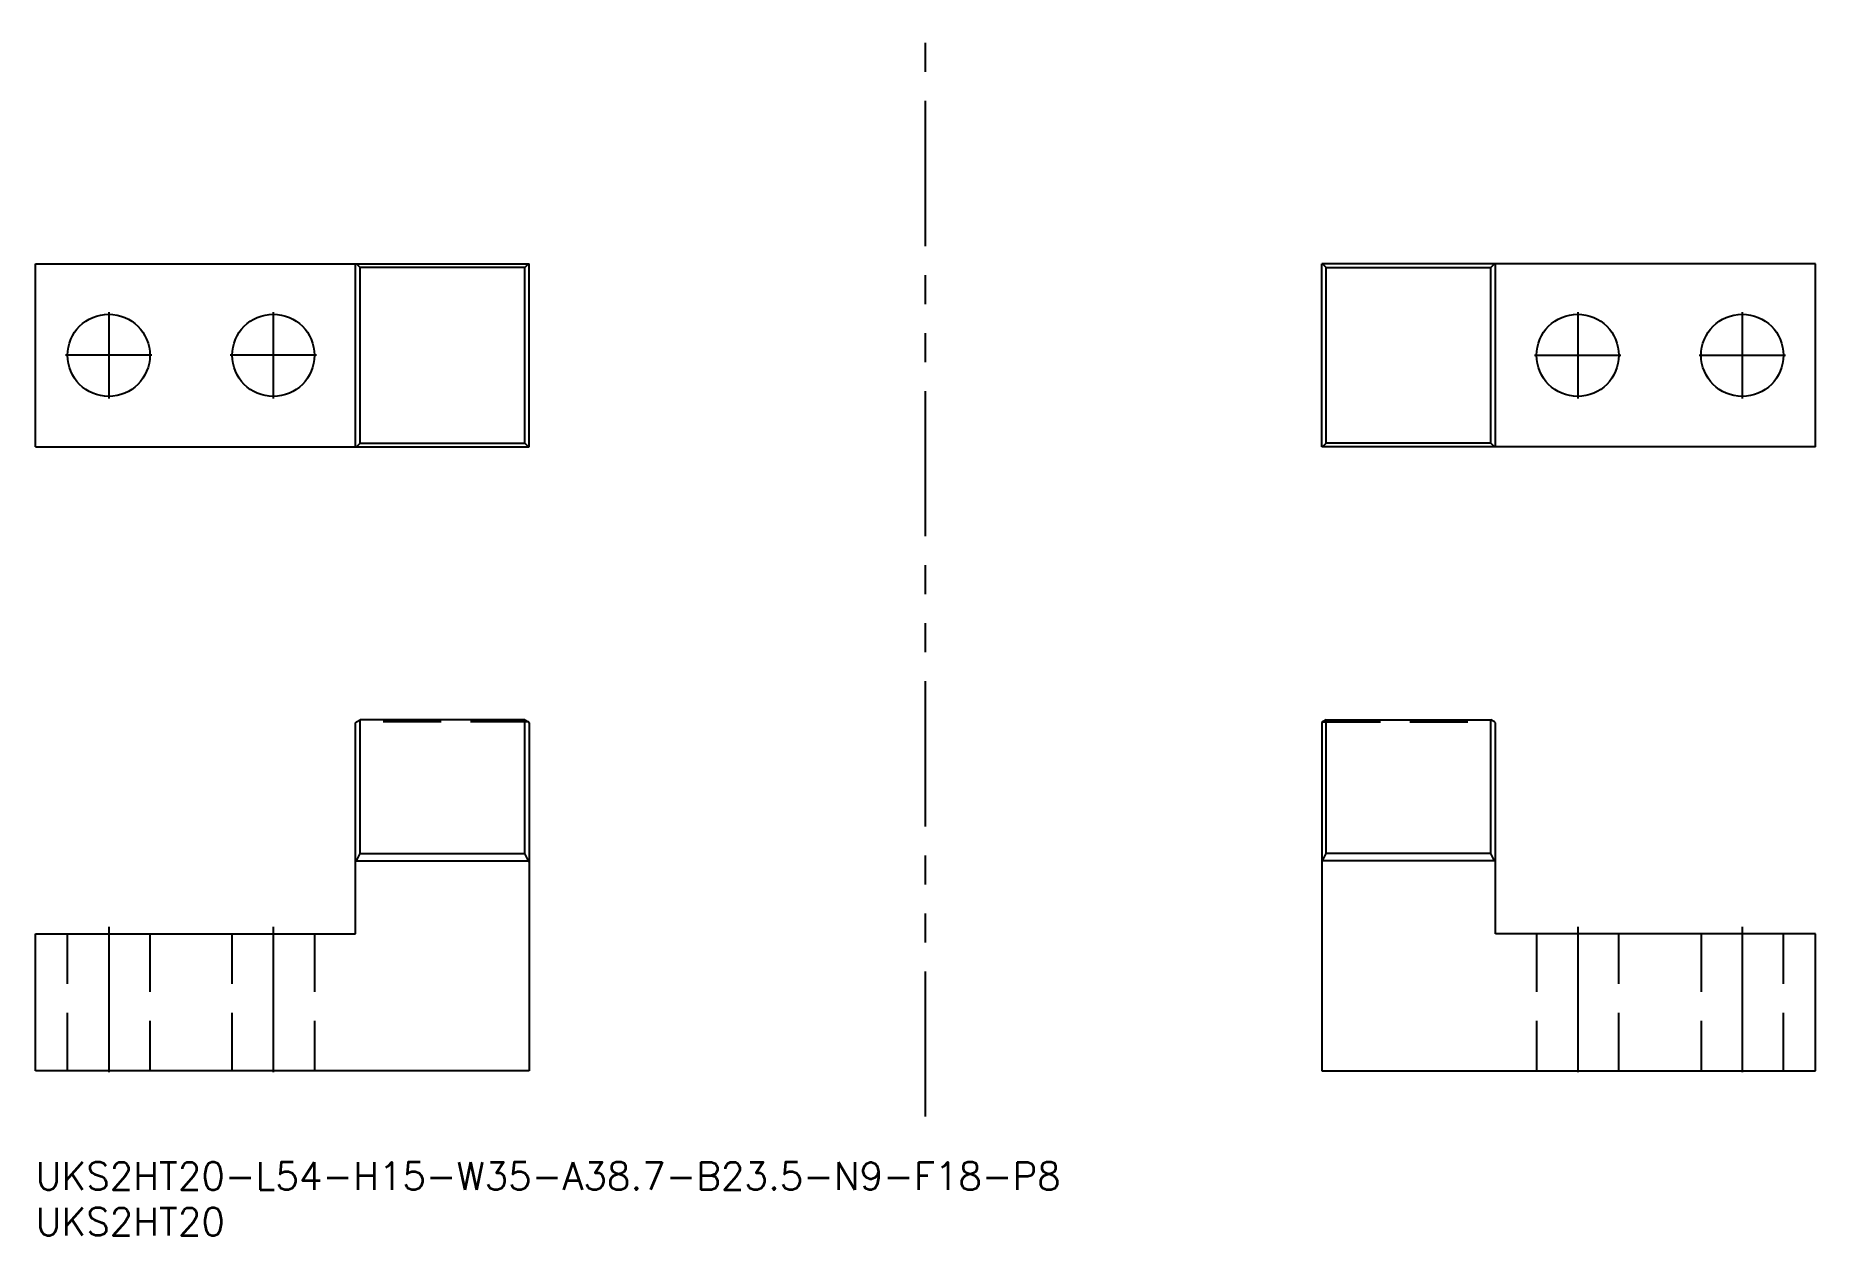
# Model space of a CAD drawing. Extents: x 0 to 195, y -8 to 123.
import ezdxf

# ---------------------------------------------------------------- set-up
doc = ezdxf.new("R2010")
doc.units = 0
doc.header["$LTSCALE"] = 0.5
for name, pattern in [('CENTER', [50.8, 31.75, -6.35, 6.35, -6.35]), ('DASHED', [19.05, 12.7, -6.35]), ('PHANTOM', [63.5, 31.75, -6.35, 6.35, -6.35, 6.35, -6.35])]:
    doc.linetypes.add(name, pattern=pattern)
for name, color, linetype in [('MSM_CENTER', 1, 'CENTER'), ('MSM_CONTINUOUS', 7, 'CONTINUOUS'), ('MSM_DASHED', 4, 'DASHED'), ('MSM_IMAGINARY', 6, 'PHANTOM'), ('MSM_PART_NUMBER', 7, 'CONTINUOUS')]:
    doc.layers.add(name, color=color, linetype=linetype)
doc.styles.get("Standard").update_dxf_attribs({"font": 'txt.shx', "height": 3, "bigfont": 'bigfont.shx'})

# ---------------------------------------------------------------- blocks, each defined once
blk = doc.blocks.new('*U30')
at = {"layer": 'MSM_PART_NUMBER'}
blk.add_text('UKS2HT20-L54-H15-W35-A38.7-B23.5-N9-F18-P8', height=3, dxfattribs=at).set_placement((0, -3))
blk = doc.blocks.new('*U31')
at = {"layer": 'MSM_PART_NUMBER'}
blk.add_text('UKS2HT20', height=3, dxfattribs=at).set_placement((0, -8))

msp = doc.modelspace()

# ---------------------------------------------------------------- linework, layer by layer
at = {"layer": 'MSM_CENTER'}
for p, q in [((8, 93.01), (8, 83.56)), ((26, 93.01), (26, 83.56)), ((168.66, 93.01), (168.66, 83.56)), ((186.66, 93.01), (186.66, 83.56)), ((12.73, 88.29), (3.28, 88.29)), ((30.73, 88.29), (21.28, 88.29)), ((163.93, 88.29), (173.38, 88.29)), ((181.93, 88.29), (191.38, 88.29)), ((8, 25.75), (8, 9.25)), ((26, 25.75), (26, 9.25)), ((168.66, 25.75), (168.66, 9.25)), ((186.66, 25.75), (186.66, 9.25))]:
    msp.add_line(p, q, dxfattribs=at)
at = {"layer": 'MSM_CONTINUOUS'}
for p, q in [((0, 98.29), (54, 98.29)), ((0, 78.29), (0, 98.29)), ((35, 78.29), (35, 98.29)), ((35.1, 98.29), (35.5, 97.89)), ((35.5, 78.68), (35.5, 97.89)), ((53.5, 97.89), (35.5, 97.89)), ((53.5, 97.89), (53.9, 98.29)), ((53.5, 78.68), (53.5, 97.89)), ((54, 78.29), (54, 98.29)), ((194.66, 98.29), (140.66, 98.29)), ((140.66, 78.29), (140.66, 98.29)), ((141.16, 97.89), (140.76, 98.29)), ((141.16, 97.89), (159.16, 97.89)), ((141.16, 78.68), (141.16, 97.89)), ((159.56, 98.29), (159.16, 97.89)), ((159.16, 78.68), (159.16, 97.89)), ((159.66, 78.29), (159.66, 98.29)), ((194.66, 78.29), (194.66, 98.29)), ((0, 78.29), (54, 78.29)), ((35.1, 78.29), (35.5, 78.68)), ((35.5, 78.68), (53.5, 78.68)), ((53.9, 78.29), (53.5, 78.68)), ((194.66, 78.29), (140.66, 78.29)), ((140.76, 78.29), (141.16, 78.68)), ((159.16, 78.68), (141.16, 78.68)), ((159.56, 78.29), (159.16, 78.68)), ((35, 48.07), (35.1, 48.2)), ((35, 25), (35, 48.07)), ((35.1, 48.2), (35.5, 48.4)), ((53.5, 48.4), (35.5, 48.4)), ((35.5, 33.8), (35.5, 48.4)), ((53.5, 33.8), (53.5, 48.4)), ((53.5, 48.4), (53.9, 48.2)), ((53.9, 48.2), (54, 48.07)), ((54, 48.07), (54, 10)), ((140.76, 48.2), (140.66, 48.07)), ((140.66, 48.07), (140.66, 10)), ((141.16, 48.4), (140.76, 48.2)), ((141.16, 48.4), (159.16, 48.4)), ((141.16, 33.8), (141.16, 48.4)), ((159.56, 48.2), (159.16, 48.4)), ((159.16, 33.8), (159.16, 48.4)), ((159.66, 48.07), (159.56, 48.2)), ((159.66, 25), (159.66, 48.07)), ((35.1, 33), (35.5, 33.8)), ((35.5, 33.8), (53.5, 33.8)), ((53.9, 33), (53.5, 33.8)), ((140.76, 33), (141.16, 33.8)), ((159.16, 33.8), (141.16, 33.8)), ((159.56, 33), (159.16, 33.8)), ((35, 32.87), (35.1, 33)), ((35.1, 33), (53.9, 33)), ((53.9, 33), (54, 32.87)), ((140.76, 33), (140.66, 32.87)), ((159.56, 33), (140.76, 33)), ((159.66, 32.87), (159.56, 33)), ((0, 25), (35, 25)), ((0, 10), (0, 25)), ((194.66, 25), (159.66, 25)), ((194.66, 10), (194.66, 25)), ((54, 10), (0, 10)), ((140.66, 10), (194.66, 10))]:
    msp.add_line(p, q, dxfattribs=at)
for centre in [(8, 88.29), (26, 88.29), (168.66, 88.29), (186.66, 88.29)]:
    msp.add_circle(centre, 4.5, dxfattribs=at)
at = {"layer": 'MSM_DASHED'}
for p, q in [((53.9, 48.2), (35.1, 48.2)), ((140.76, 48.2), (159.56, 48.2)), ((3.5, 10), (3.5, 25)), ((12.5, 25), (12.5, 10)), ((21.5, 10), (21.5, 25)), ((30.5, 25), (30.5, 10)), ((164.16, 25), (164.16, 10)), ((173.16, 10), (173.16, 25)), ((182.16, 25), (182.16, 10)), ((191.16, 10), (191.16, 25))]:
    msp.add_line(p, q, dxfattribs=at)
at = {"layer": 'MSM_IMAGINARY'}
msp.add_line((97.33, 5), (97.33, 123.27), dxfattribs=at)

# ---------------------------------------------------------------- block references
at = {"layer": 'MSM_CONTINUOUS'}
for name in ['*U30', '*U31']:
    msp.add_blockref(name, (0, 0), dxfattribs=at)

doc.saveas('drawing.dxf')
